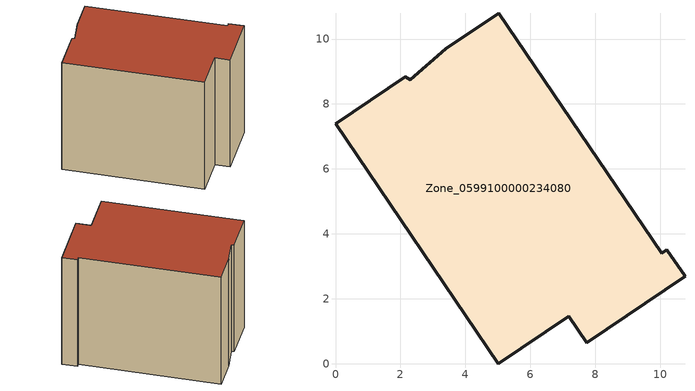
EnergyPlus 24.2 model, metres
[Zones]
Zone_0599100000234080
 floor ground (C_G): 3.4,9.69 5.03,10.8 10.04,3.4 10.2,3.51 10.76,2.7 7.73,0.65 7.18,1.46 5.01,0 0,7.4 2.14,8.85 2.29,8.74 z0
 wall outside (C_F): 2.14,8.85 0,7.4 5.01,0 7.18,1.46 7.73,0.65 10.76,2.7 10.2,3.51 10.04,3.4 5.03,10.8 3.4,9.69 2.29,8.74 2.14,8.85 z0:8
 roof outside (C_R): 5.03,10.8 3.4,9.69 2.29,8.74 2.14,8.85 0,7.4 5.01,0 7.18,1.46 7.73,0.65 10.76,2.7 10.2,3.51 10.04,3.4 z8
[BUILDING]
Pand.0599100000234080: North Axis=0; Terrain=City; Loads Convergence Tolerance Value=0.04; Temperature Convergence Tolerance Value=0.4; Solar Distribution=FullExterior; Maximum Number of Warmup Days=25; Minimum Number of Warmup Days=1
[Site:Location]
Rotterdam.The.Hague.AP_ZH_NLD Design_Conditions: Latitude=51.96; Longitude=4.45; Time Zone=1; Elevation=-4.5
[SITE:GROUNDTEMPERATURE:BUILDINGSURFACE]
18, 18, 18, 18, 18, 18, 18, 18, 18, 18, 18, 18
[MATERIAL] Thermal Absorptance=0.9; Solar Absorptance=0.7; Visible Absorptance=0.7
Name | Roughness | Thickness | Conductivity | Density | Specific Heat
G.TI.1965-1974 | MediumSmooth | 0.15 | 0.882353 | 540 | 1210
F.TI.1965-1974 | Rough | 0.3 | 0.697674 | 1920 | 840
R.TI.1965-1974 | MediumRough | 0.2 | 0.232558 | 1500 | 1000
[CONSTRUCTION]
C_G: G.TI.1965-1974
C_F: F.TI.1965-1974
C_R: R.TI.1965-1974
[ZONE]
Zone_0599100000234080: Type=1; Multiplier=1; Ceiling Height=Autocalculate; Volume=Autocalculate; Floor Area=autocalculate; Part of Total Floor Area=Yes
[ZONEINFILTRATION:DESIGNFLOWRATE]
Infil_Zone_0599100000234080: Zone or ZoneList or Space or SpaceList=Zone_0599100000234080; Schedule=AlwaysOn; Design Flow Rate Calculation Method=Flow/Area; Flow Rate per Floor Area=0.003; Constant Term Coefficient=1; Temperature Term Coefficient=0; Velocity Term Coefficient=0; Velocity Squared Term Coefficient=0
[HVACTEMPLATE:ZONE:IDEALLOADSAIRSYSTEM]
Zone_0599100000234080: Maximum Heating Supply Air Temperature=50; Minimum Cooling Supply Air Temperature=13; Maximum Heating Supply Air Humidity Ratio=0.0156; Minimum Cooling Supply Air Humidity Ratio=0.0077; Heating Limit=NoLimit; Cooling Limit=NoLimit; Dehumidification Control Type=ConstantSensibleHeatRatio; Cooling Sensible Heat Ratio=0.7; Dehumidification Setpoint=60; Humidification Control Type=None; Humidification Setpoint=30; Outdoor Air Method=None; Outdoor Air Flow Rate per Person=0.00944; Outdoor Air Flow Rate per Zone Floor Area=0; Outdoor Air Flow Rate per Zone=0; Demand Controlled Ventilation Type=None; Outdoor Air Economizer Type=NoEconomizer; Heat Recovery Type=None; Sensible Heat Recovery Effectiveness=0.7; Latent Heat Recovery Effectiveness=0.65
[ZONECONTROL:THERMOSTAT]
ThermostatControl_Zone_0599100000234080: Zone or ZoneList=Zone_0599100000234080; Control Type Schedule=DualSetpointControlType; Control 1=Thermostat_Zone_0599100000234080; Temperature Difference Between Cutout And Setpoint=0
[THERMOSTATSETPOINT:DUALSETPOINT]
Thermostat_Zone_0599100000234080: Heating Setpoint Temperature Schedule=HeatingSetpoint_Zone_0599100000234080; Cooling Setpoint Temperature Schedule=CoolingSetpoint_Zone_0599100000234080
[SCHEDULE:COMPACT]
HeatingSetpoint_Zone_0599100000234080: Through: 12/31, For: AllDays, Until: 24:00, 21
CoolingSetpoint_Zone_0599100000234080: Through: 12/31, For: AllDays, Until: 24:00, 24
DualSetpointControlType: Through: 12/31, For: AllDays, Until: 24:00, 4
AlwaysOn: Through: 12/31, For: AllDays, Until: 24:00, 1
